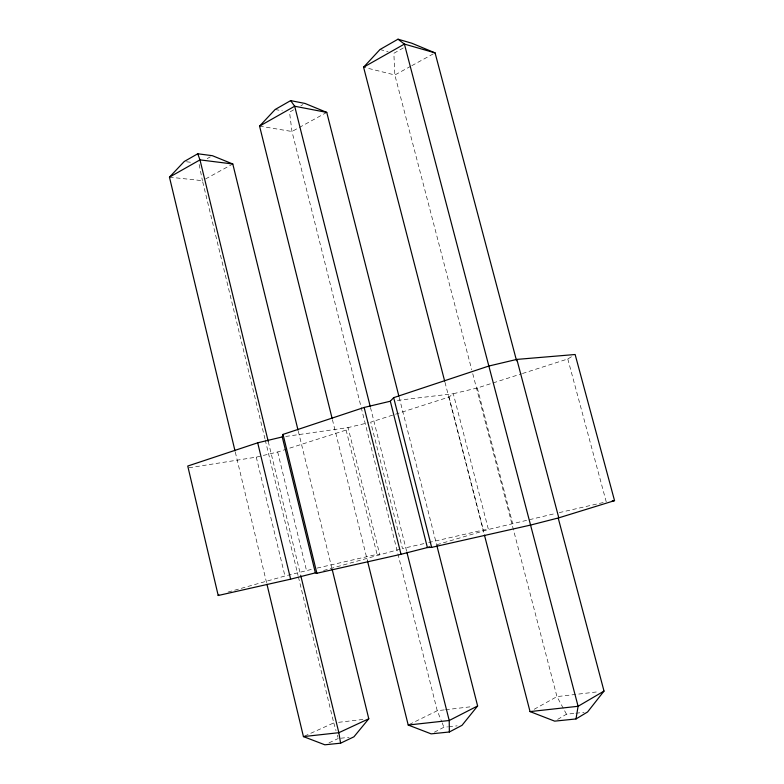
<?xml version="1.0" encoding="UTF-8"?>
<svg xmlns="http://www.w3.org/2000/svg" width="784" height="784" viewBox="0 0 784 784"><rect width="100%" height="100%" fill="white"/><g stroke="black" fill="none" stroke-linecap="round" stroke-linejoin="round"><path stroke-width="0.59" stroke-dasharray="3.92 2.94" d="M188.905 467.793L256.28 457.141L277.693 451.986L346.107 430.053L348.067 427.594L368.441 422.703M423.938 543.616L402.466 548.535L370.705 422.164L449.007 397.057L453.289 393.725L477.299 387.992L521.389 373.85M522.438 373.517L567.802 358.974L571.467 356.74M557.63 719.408L566.479 714.214L574.692 713.342M207.201 158.613L210.308 156.859M293.647 109.829L289.531 112.161L291.971 131.496L437.247 710.716L441.706 721.741M300.86 105.762L302.918 104.605M403.329 47.942L393.862 53.292L394.852 74.99L471.743 369.823M534.178 709.285L556.963 696.623L599.192 691.655M205.575 178.948L231.75 164.571M326.752 112.396L291.971 131.496L259.573 126.116M410.728 66.268L394.852 74.99L363.59 67.199M411.786 65.689L435.081 52.891M434.336 732.207L443.93 727.248L447.546 726.866M409.287 724.504L437.247 710.716L444.371 709.873M328.986 742.86L338.267 738.489M304.525 736.117L333.759 722.887L298.341 576.632M436.776 544.762L488.412 529.474L555.748 513.422M323.557 570.507L400.183 549.123M228.056 592.067L284.945 576.015L312.434 569.164M317.089 568.096L377.065 554.357L379.672 554.347L348.067 427.594L284.651 436.6M428.632 542.548L483.346 530.004L488.412 529.474L453.289 393.725L396.371 400.506M559.257 512.618L603.886 502.397M338.59 722.319L365.168 719.193M445.557 709.736L471.684 706.658M340.668 738.234L349.105 737.332M448.752 726.739L457.19 725.837M575.868 713.215L584.07 712.342M169.462 177.164L202.429 180.683L264.933 438.707M186.504 161.778L193.276 162.602M275.145 109.495L282.338 110.828M380.005 49.5L388.09 51.705M566.479 714.214L556.963 696.623L472.046 371.008M442.147 722.838L443.93 727.248M333.759 722.887L336.013 730.688M337.296 735.147L337.943 737.372M567.802 358.974L606.238 501.858M477.299 387.992L512.599 523.31M449.007 397.057L483.346 530.004M444.979 382.288L484.14 533.904M399.174 397.302L436.59 544.508M370.46 407.445L406.563 550.927M346.107 430.053L377.065 554.357M332.416 419.636L367.52 561.05M298.322 431.288L331.808 567.9M277.693 451.986L306.505 570.527M268.255 441.529L300.811 575.819M265.217 439.893L298.047 575.446M256.28 457.141L284.945 576.015M235.308 452.123L266.668 583.051M199.146 164.454L202.429 180.683"/><path stroke-width="1.18" d="M484.443 535.09L530.033 711.588L554.68 721.143L575.995 718.948L578.092 706.286L404.407 44.08L397.998 39.2L380.005 49.5L363.59 67.199L444.665 381.102M282.26 436.943L283.024 434.405L364.139 407.455L390.314 401.232L393.666 397.655L488.834 366.04L516.852 359.405L575.133 354.505L614.538 500.633L558.806 517.842L530.552 525.074L431.651 547.379L427.388 547.546L401.006 554.288L316.873 573.251L315.374 572.859L290.639 579.17L218.207 595.497L187.748 466.049L257.701 442.813L282.26 436.943L315.374 572.859M218.207 595.497L218.765 594.693M558.257 518.224L604.013 691.086L587.588 711.97L575.995 718.948M436.894 545.703L477.623 705.963L462.011 725.327L449.35 731.991L431.141 733.863L408.209 725.033L367.52 561.05M332.093 569.086L368.784 718.771L353.927 736.823L340.599 743.183L324.86 744.8L303.437 736.597L266.952 584.247M332.122 418.45L259.573 126.116L275.145 109.495L290.648 100.617L304.976 103.439L326.752 112.396L398.87 396.116M235.024 450.937L169.462 177.164L184.25 161.494L197.754 153.772L212.386 155.693L232.799 163.993L298.028 430.102M604.013 691.086L578.092 706.286L530.033 711.588M169.462 177.164L199.979 159.877L232.799 163.993M259.573 126.116L294.686 106.232L326.752 112.396M363.59 67.199L404.407 44.08L435.081 52.891L516.568 360.748M477.623 705.963L449.222 720.506L408.209 725.033M368.784 718.771L338.845 732.697L303.437 736.597M429.74 546.85L427.388 547.546L390.314 401.232M612.167 500.986L614.538 500.633M397.998 39.2L411.747 43.198L435.081 52.891M290.648 100.617L294.686 106.232L370.166 406.259M197.754 153.772L199.979 159.877L268.255 441.529M516.852 359.405L558.806 517.842M393.666 397.655L431.651 547.379M406.857 552.112L449.222 720.506L449.35 731.991M364.139 407.455L401.006 554.288M283.024 434.405L316.873 573.251M300.811 575.819L338.845 732.697L340.599 743.183M257.701 442.813L290.639 579.17"/></g></svg>
